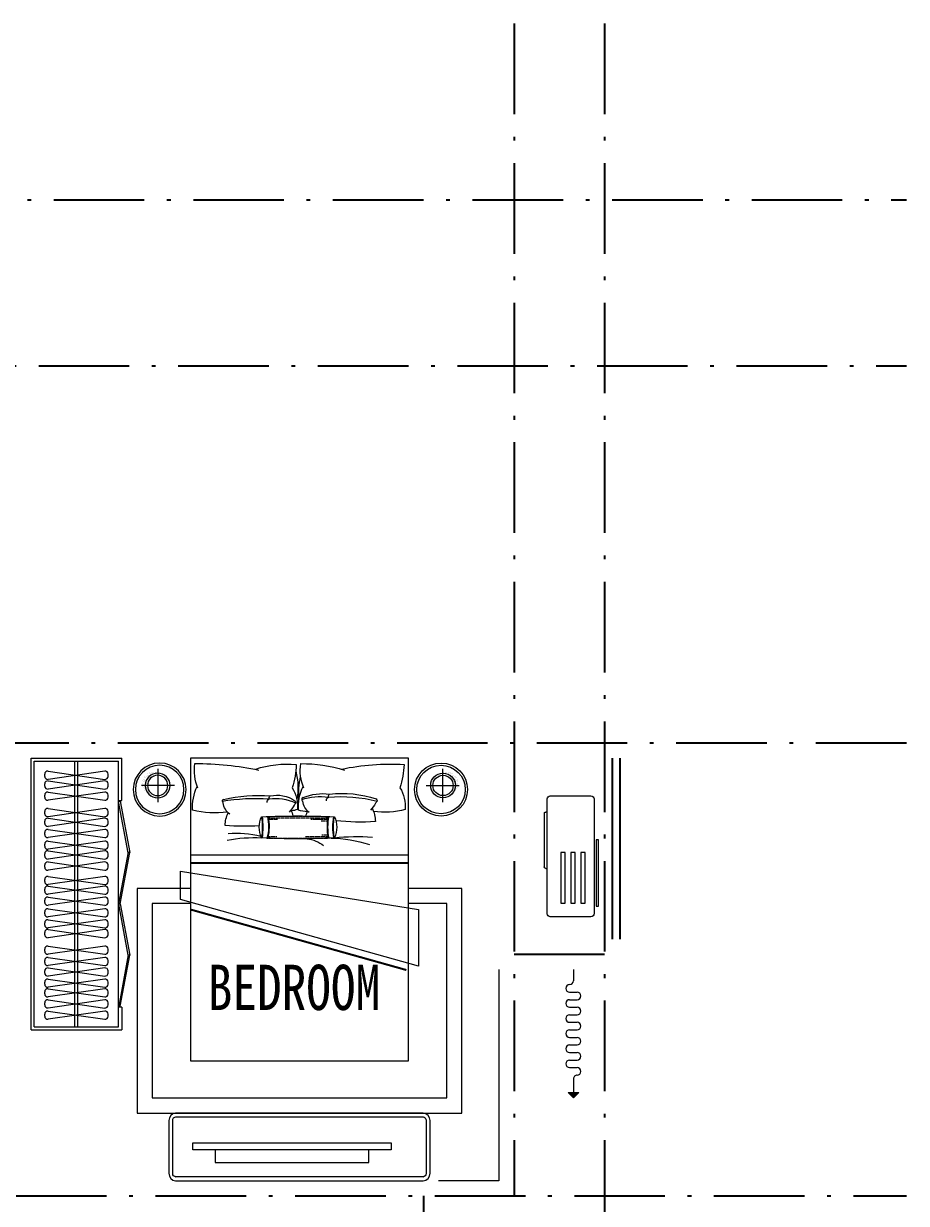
# Model space of a CAD drawing. Extents: x 164940 to 3842273, y 640355 to 1124023.
# Drawn here: x 3658767 to 3664617, y 1102627 to 1110446 of the extents above; entities that cross this region are included whole.
import ezdxf

# ---------------------------------------------------------------- set-up
doc = ezdxf.new("R2010")
doc.units = 0
doc.header["$LTSCALE"] = 1000
doc.header["$MEASUREMENT"] = 0
doc.linetypes.add('ACAD_ISO10W100', pattern=[18.5, 12, -3, 0.5, -3])
doc.linetypes.add('DOTE', pattern=[2.42, 2, -0.2, 0.02, -0.2])
for name, color, linetype, lineweight in [('-家具', 33, 'Continuous', 9), ('家具', 33, 'Continuous', 5), ('看线', 5, 'Continuous', 0)]:
    doc.layers.add(name, color=color, linetype=linetype, lineweight=lineweight)
doc.layers.add('-阳台栏杆', color=152, linetype='Continuous')
doc.layers.add('DOTE', color=1, linetype='DOTE')
doc.styles.add('-黑体', font='SIMHEI.TTF', dxfattribs={"width": 0.8})

# ---------------------------------------------------------------- blocks, each defined once
blk = doc.blocks.new('bed-03')
h = blk.add_hatch()
h.set_pattern_fill('DOTS', color=256, scale=157.35808, style=0)
h.set_pattern_definition([(360, (4699.224, 22464.162), (4.91744, 9.83488), [0, -9.83488])])
h.paths.add_polyline_path([(193.3, 1512.3, -0.023158), (197.9, 1538.3, 0.017447), (-182.8, 1538.1, -0.030336), (-176.8, 1500.1, -0.109684)])
h.paths.add_polyline_path([(-178.1, 1428.4, -0.021039), (-182.7, 1402.1, 0.024893), (200.7, 1402, -0.013485), (197.1, 1417, -0.065247)])
at = {"linetype": 'Continuous'}
blk.add_line((-685.8, 1295.4), (685.8, 1295.4), dxfattribs=at)
for points in [[(-685.8, 1905), (685.8, 1905), (685.8, 0), (-685.8, 0)], [(749.3, 1193.8), (-749.3, 952.5), (-749.3, 596.9), (749.3, 1016)]]:
    blk.add_lwpolyline(points, close=True, dxfattribs=at)
at = {"linetype": 'Continuous', "const_width": 12.7}
for points in [[(-685.8, 1244.6), (685.8, 1244.6)], [(685.8, 952.5), (-673.1, 571.5)]]:
    blk.add_lwpolyline(points, dxfattribs=at)
for centre, radius, start, end in [((-577.9, 291.4), 1576.8, 78.51563, 92.91885), ((-128, 1881.7), 530.4, 181.68246, 197.89123), ((-19.6, 991.8), 879.4, 89.26749, 107.49187), ((-518.6, 1679.5), 523, 21.50182, 21.52014), ((-291.2, 1827.2), 286.3, 337.28886, 8.83607), ((72.4, 1196.7), 671.5, 72.36508, 94.45682), ((550.4, 1881.7), 530.4, 181.68246, 197.89123), ((641.6, 21.3), 1850, 89.47797, 102.03621), ((375.6, 1827.2), 286.3, 337.28886, 8.83607), ((-518.6, 1679.5), 523, 356.00042, 12.19728), ((388.8, 1722), 379.2, 164.5703, 191.44523), ((-433, 1598.1), 233.4, 148.85812, 184.05816), ((-316.9, 1592.2), 324, 357.36898, 24.77774), ((245.4, 1598.1), 233.4, 148.85812, 184.05816), ((349.9, 1592.2), 324, 357.36898, 24.77774), ((-260.6, 727.3), 936.2, 85.18392, 104.06595), ((-269.2, 1008), 675.6, 83.20755, 108.38281), ((-144.9, 1376.3), 305.8, 66.56831, 98.36025), ((-213.4, 1658.6), 31.4, 2.78289, 33.25611), ((-131.5, 1271.1), 392.3, 72.55244, 97.40079), ((-192.9, 1640.1), 22.8, 354.43558, 61.56986), ((-127.8, 1648.9), 108.2, 307.60777, 352.44802), ((148.2, 1363.4), 288.9, 81.37225, 115.44969), ((141.6, 1474.1), 198.2, 77.55266, 124.26048), ((262.2, 741.5), 929.4, 76.61675, 94.81174), ((160.2, 1647.5), 31.4, 2.78289, 33.25611), ((280, 458.9), 1193.4, 80.01932, 94.24788), ((180.7, 1629), 22.8, 354.43558, 61.56986), ((-535.1, 2096.2), 531, 255.7481, 277.42838), ((-285.9, 1731.9), 222.6, 209.74359, 223.86493), ((-210.2, 1487.7), 269, 157.35479, 175.99448), ((-202.4, 1492.4), 169.7, 16.73764, 28.09111), ((-134.2, 2172.8), 611.9, 277.91946, 283.31982), ((143.3, 2096.2), 531, 255.7481, 259.99103), ((226.4, 1720.7), 222.6, 209.74359, 223.86493), ((302, 1476.6), 269, 157.35479, 166.0422), ((372.8, 1637.8), 108.2, 307.60777, 352.44802), ((298.3, 1481.3), 169.7, 359.93165, 28.09111), ((532.6, 2172.8), 611.9, 262.59536, 283.31982), ((-382.1, 2845.4), 1342.3, 265.87858, 276.54701), ((-81, 1470.4), 153.7, 154.46306, 205.54216), ((9.9, -3914.4), 5455.9, 87.58865, 92.41135), ((-613.7, 1470.4), 399.6, 350.4535, 9.55171), ((-613.7, 1470.4), 403.5, 350.4535, 9.55171), ((-493.1, 1470), 313.8, 347.54723, 12.52165), ((-493.1, 1470), 317.7, 347.54723, 12.52165), ((476.5, 1475.9), 285.5, 167.23113, 195.17647), ((476.5, 1475.9), 281.5, 167.23113, 195.17647), ((686, 1470.3), 455.4, 171.53777, 188.42299), ((686, 1470.3), 451.5, 171.53777, 188.42299), ((91.5, 1470.5), 162, 335.83547, 24.1253), ((-357.5, 205.3), 1206.7, 83.44339, 94.82037), ((395.3, 834), 600.1, 84.82231, 104.64378), ((341.1, 3294.3), 1817.6, 267.23363, 274.00158), ((-171.5, 490.7), 912.5, 91.59604, 107.13726), ((9.8, 5250.4), 3853.1, 266.5849, 273.4151), ((-29.3, 1206.9), 191.7, 95.57589, 129.53492), ((282.7, 411.7), 993.4, 79.97993, 92.50113)]:
    blk.add_arc(centre, radius, start, end)
for points in [[(-482.3, 1649.1), (-489.5, 1638.4), (-485.8, 1630.5), (-479.2, 1621.4)], [(-23.3, 1656.9), (-14.3, 1650.6), (-15.6, 1640.9), (-20.6, 1634.7)], [(30, 1637.9), (22.8, 1627.2), (26.4, 1619.3), (33.1, 1610.3)], [(477.4, 1645.7), (486.4, 1639.5), (485, 1629.8), (480.1, 1623.6)]]:
    blk.add_spline(points, degree=3)
blk = doc.blocks.new('nighttable-03')
at = {"color": 8}
for p, q in [((-1, 151), (-1, 151)), ((15, 151), (15, 151)), ((31, 151), (31, 151)), ((47, 151), (47, 151)), ((62, 151), (62, 151)), ((78, 151), (78, 151)), ((94, 151), (94, 151)), ((-57, 103), (-57, 103)), ((-49, 119), (-49, 119)), ((-33, 119), (-33, 119)), ((-25, 135), (-25, 135)), ((-17, 119), (-17, 119)), ((-9, 135), (-9, 135)), ((-1, 119), (-1, 119)), ((7, 135), (7, 135)), ((15, 119), (15, 119)), ((23, 135), (23, 135)), ((31, 119), (31, 119)), ((39, 135), (39, 135)), ((47, 119), (47, 119)), ((55, 135), (55, 135)), ((62, 119), (62, 119)), ((70, 135), (70, 135)), ((70, 103), (70, 103)), ((78, 119), (78, 119)), ((86, 135), (86, 135)), ((86, 103), (86, 103)), ((94, 119), (94, 119)), ((94, 87), (94, 87)), ((102, 135), (102, 135)), ((102, 103), (102, 103)), ((102, 71), (102, 71)), ((110, 119), (110, 119)), ((110, 87), (110, 87)), ((110, 56), (110, 56)), ((118, 135), (118, 135)), ((118, 103), (118, 103)), ((118, 71), (118, 71)), ((118, 40), (118, 40)), ((126, 119), (126, 119)), ((126, 87), (126, 87)), ((126, 56), (126, 56)), ((126, 24), (126, 24)), ((134, 103), (134, 103)), ((134, 71), (134, 71)), ((134, 40), (134, 40)), ((134, 8), (134, 8)), ((142, 87), (142, 87)), ((142, 56), (142, 56)), ((142, 24), (142, 24)), ((150, 103), (150, 103)), ((150, 71), (150, 71)), ((150, 40), (150, 40)), ((150, 8), (150, 8)), ((158, 87), (158, 87)), ((158, 56), (158, 56)), ((158, 24), (158, 24)), ((166, 71), (166, 71)), ((166, 40), (166, 40)), ((166, 8), (166, 8)), ((174, 56), (174, 56)), ((174, 24), (174, 24)), ((62, -103), (62, -103)), ((86, -87), (86, -87)), ((102, -87), (102, -87)), ((110, -71), (110, -71)), ((118, -56), (118, -56)), ((126, -8), (126, -8)), ((126, -40), (126, -40)), ((126, -71), (126, -71)), ((134, -24), (134, -24)), ((134, -56), (134, -56)), ((142, -8), (142, -8)), ((142, -40), (142, -40)), ((150, -24), (150, -24)), ((150, -56), (150, -56)), ((158, -8), (158, -8)), ((158, -40), (158, -40)), ((166, -24), (166, -24)), ((174, -8), (174, -8))]:
    blk.add_line(p, q, dxfattribs=at)
for p, q in [((0, -193), (0, 193)), ((-189, 0), (189, 0))]:
    blk.add_line(p, q)
for centre, radius in [((-19, -47), 305), ((4, 0), 142)]:
    blk.add_circle(centre, radius)
for centre, radius in [((-19, -47), 279), ((4, 0), 117)]:
    blk.add_circle(centre, radius, dxfattribs=at)
blk = doc.blocks.new('A$C4EB5717C')
at = {"layer": '家具', "color": 8}
for p, q in [((520.3, 110), (520.3, 120)), ((883.1, 100), (530.3, 100)), ((893.1, 120), (893.1, 110))]:
    blk.add_line(p, q, dxfattribs=at)
at = {"layer": '家具'}
blk.add_lwpolyline([(220, 120), (980, 120, 0.414214), (1000, 140), (1000, 410, 0.414214), (980, 430), (220, 430, 0.414214), (200, 410), (200, 140, 0.414214)], format="xyb", close=True, dxfattribs=at)
at = {"layer": '家具', "color": 8}
for points in [[(269.2, 459.1), (709, 459.1), (709, 444), (269.2, 444)], [(290.4, 371.5), (625.9, 371.5), (625.9, 342.6), (290.4, 342.6)], [(290.4, 305.7), (625.9, 305.7), (625.9, 276.8), (290.4, 276.8)], [(290.4, 239.9), (625.9, 239.9), (625.9, 211), (290.4, 211)]]:
    blk.add_lwpolyline(points, close=True, dxfattribs=at)
for centre, start, end in [((530.3, 110), 180, 270), ((883.1, 110), 270, 0)]:
    blk.add_arc(centre, 10, start, end, dxfattribs=at)
blk = doc.blocks.new('A$C50400A6F')
at = {"layer": '家具'}
blk.add_hatch(color=256, dxfattribs=at).paths.add_polyline_path([(814.6, 14.6), (814.6, 85.4), (850, 50)])
for p, q in [((850, 50), (814.6, 85.4)), ((814.6, 14.6), (814.6, 85.4)), ((0, 50), (75, 50)), ((100, 25), (100, 25)), ((150, 25), (150, 75)), ((200, 25), (200, 75)), ((250, 25), (250, 75)), ((300, 25), (300, 75)), ((350, 25), (350, 75)), ((400, 25), (400, 75)), ((450, 25), (450, 75)), ((500, 25), (500, 75)), ((550, 25), (550, 75)), ((600, 25), (600, 75)), ((650, 25), (650, 75)), ((700, 75), (700, 75)), ((725, 50), (814.6, 50)), ((850, 50), (814.6, 14.6))]:
    blk.add_line(p, q, dxfattribs=at)
for centre, start, end in [((175, 75), 0, 180), ((275, 75), 0, 180), ((375, 75), 0, 180), ((475, 75), 0, 180), ((575, 75), 0, 180), ((675, 75), 0, 180), ((75, 25), 0, 90), ((125, 25), 180, 0), ((225, 25), 180, 0), ((325, 25), 180, 0), ((425, 25), 180, 0), ((525, 25), 180, 0), ((625, 25), 180, 0), ((725, 75), 180, 270)]:
    blk.add_arc(centre, 25, start, end, dxfattribs=at)
blk = doc.blocks.new('A$C3F2D231D')
at = {"layer": '家具', "rotation": 180}
blk.add_blockref('A$C50400A6F', (2046.1, 202), dxfattribs=at)
blk = doc.blocks.new('A$C1D226055')
blk.add_lwpolyline([(424.2, 1730.1, -0.395939), (473.6, 1685.7), (473.6, 44.5, -0.395939), (424.2, 0), (74.4, 0, -0.395939), (25, 44.5), (25, 1685.7, -0.395939), (74.4, 1730.1)], format="xyb", close=True)
at = {"color": 8}
for points in [[(50, 1685.7), (50, 44.5)], [(426.2, 1705.1), (72.4, 1705.1)], [(448.6, 44.5), (448.6, 1685.7)], [(72.4, 25), (426.2, 25)]]:
    blk.add_lwpolyline(points, dxfattribs=at)
for points in [[(269.6, 1572.1), (221.9, 1572.1), (221.9, 258.1), (269.6, 258.1)], [(269.6, 1423.7), (352.7, 1423.7), (352.7, 406.4), (269.6, 406.4)]]:
    blk.add_lwpolyline(points, close=True)
for centre, start, end in [((73.4, 1681.6), 91.18926, 175.21289), ((425.2, 1681.6), 4.78711, 88.81074), ((73.4, 48.5), 184.78711, 268.81074), ((425.2, 48.5), 271.18926, 355.21289)]:
    blk.add_arc(centre, 23.6, start, end, dxfattribs=at)

msp = doc.modelspace()

# ---------------------------------------------------------------- linework, layer by layer
at = {"layer": '-家具'}
for p, q in [((3658817.3, 1103777.3), (3658817.3, 1105577.3)), ((3658817.3, 1105577.3), (3659397.3, 1105577.3)), ((3658837.3, 1103797.3), (3658837.3, 1105557.3)), ((3658837.3, 1105557.3), (3659397.3, 1105557.3)), ((3659107.3, 1103797.3), (3659107.3, 1105557.3)), ((3659127.3, 1103797.3), (3659127.3, 1105557.3)), ((3659397.3, 1105577.3), (3659417.3, 1105577.3)), ((3659397.3, 1103797.3), (3659397.3, 1105557.3)), ((3659417.3, 1105297.3), (3659417.3, 1105577.3)), ((3659304.7, 1105491.5), (3658930, 1105437.5)), ((3658930, 1105491.5), (3659304.7, 1105437.5)), ((3658907.3, 1105457.3), (3658907.3, 1105471.6)), ((3658907.3, 1105392.9), (3658907.3, 1105407.3)), ((3659304.7, 1105427.1), (3658930, 1105373.1)), ((3658930, 1105427.1), (3659304.7, 1105373.1)), ((3659327.3, 1105457.3), (3659327.3, 1105471.6)), ((3659327.3, 1105392.9), (3659327.3, 1105407.3)), ((3658907.3, 1105319.3), (3658907.3, 1105333.7)), ((3659304.7, 1105353.5), (3658930, 1105299.5)), ((3658930, 1105353.5), (3659304.7, 1105299.5)), ((3659327.3, 1105319.3), (3659327.3, 1105333.7)), ((3659304.7, 1105244.1), (3658930, 1105190.1)), ((3658930, 1105244.1), (3659304.7, 1105190.1)), ((3659397.3, 1105297.3), (3659417.3, 1105297.3)), ((3658907.3, 1105210), (3658907.3, 1105224.3)), ((3659304.7, 1105179.7), (3658930, 1105125.8)), ((3658930, 1105179.7), (3659304.7, 1105125.8)), ((3659327.3, 1105210), (3659327.3, 1105224.3)), ((3658907.3, 1105145.6), (3658907.3, 1105159.9)), ((3658907.3, 1105072), (3658907.3, 1105086.3)), ((3659304.7, 1105106.1), (3658930, 1105052.2)), ((3658930, 1105106.1), (3659304.7, 1105052.2)), ((3659327.3, 1105145.6), (3659327.3, 1105159.9)), ((3659327.3, 1105072), (3659327.3, 1105086.3)), ((3658907.3, 1104993.7), (3658907.3, 1105008)), ((3659304.7, 1105027.8), (3658930, 1104973.8)), ((3658930, 1105027.8), (3659304.7, 1104973.8)), ((3659327.3, 1104993.7), (3659327.3, 1105008)), ((3658907.3, 1104929.3), (3658907.3, 1104943.6)), ((3659304.7, 1104963.4), (3658930, 1104909.5)), ((3658930, 1104963.4), (3659304.7, 1104909.5)), ((3659327.3, 1104929.3), (3659327.3, 1104943.6)), ((3658907.3, 1104855.7), (3658907.3, 1104870)), ((3659304.7, 1104889.8), (3658930, 1104835.9)), ((3658930, 1104889.8), (3659304.7, 1104835.9)), ((3659327.3, 1104855.7), (3659327.3, 1104870)), ((3658907.3, 1104760.4), (3658907.3, 1104774.7)), ((3659304.7, 1104794.6), (3658930, 1104740.6)), ((3658930, 1104794.6), (3659304.7, 1104740.6)), ((3659327.3, 1104760.4), (3659327.3, 1104774.7)), ((3658907.3, 1104696), (3658907.3, 1104710.3)), ((3659304.7, 1104730.2), (3658930, 1104676.2)), ((3658930, 1104730.2), (3659304.7, 1104676.2)), ((3659327.3, 1104696), (3659327.3, 1104710.3)), ((3658907.3, 1104622.4), (3658907.3, 1104636.8)), ((3659304.7, 1104656.6), (3658930, 1104602.6)), ((3658930, 1104656.6), (3659304.7, 1104602.6)), ((3659327.3, 1104622.4), (3659327.3, 1104636.8)), ((3658907.3, 1104545.8), (3658907.3, 1104560.1)), ((3659304.7, 1104580), (3658930, 1104526)), ((3658930, 1104580), (3659304.7, 1104526)), ((3659327.3, 1104545.8), (3659327.3, 1104560.1)), ((3658907.3, 1104472.2), (3658907.3, 1104486.5)), ((3659304.7, 1104506.4), (3658930, 1104452.4)), ((3658930, 1104506.4), (3659304.7, 1104452.4)), ((3659327.3, 1104472.2), (3659327.3, 1104486.5)), ((3658907.3, 1104407.8), (3658907.3, 1104422.2)), ((3659304.7, 1104442), (3658930, 1104388)), ((3658930, 1104442), (3659304.7, 1104388)), ((3659327.3, 1104407.8), (3659327.3, 1104422.2)), ((3658907.3, 1104297.8), (3658907.3, 1104312.1)), ((3659304.7, 1104331.9), (3658930, 1104278)), ((3658930, 1104331.9), (3659304.7, 1104278)), ((3659327.3, 1104297.8), (3659327.3, 1104312.1)), ((3658907.3, 1104223.4), (3658907.3, 1104237.8)), ((3659304.7, 1104257.6), (3658930, 1104203.6)), ((3658930, 1104257.6), (3659304.7, 1104203.6)), ((3659327.3, 1104223.4), (3659327.3, 1104237.8)), ((3658907.3, 1104153.6), (3658907.3, 1104167.9)), ((3659304.7, 1104187.8), (3658930, 1104133.8)), ((3658930, 1104187.8), (3659304.7, 1104133.8)), ((3659327.3, 1104153.6), (3659327.3, 1104167.9)), ((3658907.3, 1104080), (3658907.3, 1104094.4)), ((3659304.7, 1104114.2), (3658930, 1104060.2)), ((3658930, 1104114.2), (3659304.7, 1104060.2)), ((3659327.3, 1104080), (3659327.3, 1104094.4)), ((3658907.3, 1104015.6), (3658907.3, 1104030)), ((3659304.7, 1104049.8), (3658930, 1103995.8)), ((3658930, 1104049.8), (3659304.7, 1103995.8)), ((3659327.3, 1104015.6), (3659327.3, 1104030)), ((3658907.3, 1103942.1), (3658907.3, 1103956.4)), ((3659304.7, 1103976.2), (3658930, 1103922.2)), ((3658930, 1103976.2), (3659304.7, 1103922.2)), ((3659327.3, 1103942.1), (3659327.3, 1103956.4)), ((3659417.3, 1103927.3), (3659397.3, 1103927.3)), ((3659417.3, 1103927.3), (3659417.3, 1103777.3)), ((3658907.3, 1103867.7), (3658907.3, 1103882)), ((3659304.7, 1103901.8), (3658930, 1103847.9)), ((3658930, 1103901.8), (3659304.7, 1103847.9)), ((3659327.3, 1103867.7), (3659327.3, 1103882)), ((3658817.3, 1103777.3), (3659417.3, 1103777.3)), ((3658837.3, 1103797.3), (3659397.3, 1103797.3))]:
    msp.add_line(p, q, dxfattribs=at)
for points in [[(3659407.2, 1105293.3), (3659470.3, 1104953.3), (3659460.5, 1104951.4), (3659397.3, 1105291.4)], [(3659407.2, 1104613.3), (3659470.3, 1104953.3), (3659460.5, 1104955.1), (3659397.3, 1104615.1)], [(3659407.3, 1104613.3), (3659470.5, 1104273.3), (3659460.6, 1104271.4), (3659397.5, 1104611.4)], [(3659407.3, 1103933.3), (3659470.5, 1104273.3), (3659460.6, 1104275.1), (3659397.5, 1103935.1)]]:
    msp.add_lwpolyline(points, close=True, dxfattribs=at)
for points in [[(3659873.7, 1104715.2), (3659519, 1104715.2), (3659519, 1103225.9), (3661672.1, 1103225.9), (3661672.1, 1104715.2), (3661317.3, 1104715.2)], [(3659873.7, 1104615.2), (3659619, 1104615.2), (3659619, 1103325.9), (3661572.1, 1103325.9), (3661572.1, 1104615.2), (3661317.3, 1104615.2)]]:
    msp.add_lwpolyline(points, dxfattribs=at)
for centre, start, end in [((3658927.3, 1105471.6), 82.40536, 180), ((3659307.3, 1105471.6), 0, 97.59464), ((3658927.3, 1105457.3), 180, 277.59464), ((3658927.3, 1105407.3), 82.40536, 180), ((3659307.3, 1105457.3), 262.40536, 0), ((3659307.3, 1105407.3), 0, 97.59464), ((3658927.3, 1105392.9), 180, 277.59464), ((3658927.3, 1105333.7), 82.40536, 180), ((3658927.3, 1105319.3), 180, 277.59464), ((3659307.3, 1105392.9), 262.40536, 0), ((3659307.3, 1105333.7), 0, 97.59464), ((3659307.3, 1105319.3), 262.40536, 0), ((3658927.3, 1105224.3), 82.40536, 180), ((3659307.3, 1105224.3), 0, 97.59464), ((3658927.3, 1105210), 180, 277.59464), ((3658927.3, 1105159.9), 82.40536, 180), ((3659307.3, 1105210), 262.40536, 0), ((3659307.3, 1105159.9), 0, 97.59464), ((3658927.3, 1105145.6), 180, 277.59464), ((3658927.3, 1105086.3), 82.40536, 180), ((3659307.3, 1105145.6), 262.40536, 0), ((3659307.3, 1105086.3), 0, 97.59464), ((3658927.3, 1105072), 180, 277.59464), ((3658927.3, 1105008), 82.40536, 180), ((3659307.3, 1105072), 262.40536, 0), ((3659307.3, 1105008), 0, 97.59464), ((3658927.3, 1104993.7), 180, 277.59464), ((3658927.3, 1104943.6), 82.40536, 180), ((3658927.3, 1104929.3), 180, 277.59464), ((3659307.3, 1104993.7), 262.40536, 0), ((3659307.3, 1104943.6), 0, 97.59464), ((3659307.3, 1104929.3), 262.40536, 0), ((3658927.3, 1104870), 82.40536, 180), ((3658927.3, 1104855.7), 180, 277.59464), ((3659307.3, 1104870), 0, 97.59464), ((3659307.3, 1104855.7), 262.40536, 0), ((3658927.3, 1104774.7), 82.40536, 180), ((3659307.3, 1104774.7), 0, 97.59464), ((3658927.3, 1104760.4), 180, 277.59464), ((3658927.3, 1104710.3), 82.40536, 180), ((3658927.3, 1104696), 180, 277.59464), ((3659307.3, 1104760.4), 262.40536, 0), ((3659307.3, 1104710.3), 0, 97.59464), ((3659307.3, 1104696), 262.40536, 0), ((3658927.3, 1104636.8), 82.40536, 180), ((3658927.3, 1104622.4), 180, 277.59464), ((3659307.3, 1104636.8), 0, 97.59464), ((3659307.3, 1104622.4), 262.40536, 0), ((3658927.3, 1104560.1), 82.40536, 180), ((3658927.3, 1104545.8), 180, 277.59464), ((3659307.3, 1104560.1), 0, 97.59464), ((3659307.3, 1104545.8), 262.40536, 0), ((3658927.3, 1104486.5), 82.40536, 180), ((3658927.3, 1104472.2), 180, 277.59464), ((3659307.3, 1104486.5), 0, 97.59464), ((3659307.3, 1104472.2), 262.40536, 0), ((3658927.3, 1104422.2), 82.40536, 180), ((3658927.3, 1104407.8), 180, 277.59464), ((3659307.3, 1104422.2), 0, 97.59464), ((3659307.3, 1104407.8), 262.40536, 0), ((3658927.3, 1104312.1), 82.40536, 180), ((3659307.3, 1104312.1), 0, 97.59464), ((3658927.3, 1104297.8), 180, 277.59464), ((3658927.3, 1104237.8), 82.40536, 180), ((3658927.3, 1104223.4), 180, 277.59464), ((3659307.3, 1104297.8), 262.40536, 0), ((3659307.3, 1104237.8), 0, 97.59464), ((3659307.3, 1104223.4), 262.40536, 0), ((3658927.3, 1104167.9), 82.40536, 180), ((3658927.3, 1104153.6), 180, 277.59464), ((3659307.3, 1104167.9), 0, 97.59464), ((3659307.3, 1104153.6), 262.40536, 0), ((3658927.3, 1104094.4), 82.40536, 180), ((3658927.3, 1104080), 180, 277.59464), ((3659307.3, 1104094.4), 0, 97.59464), ((3659307.3, 1104080), 262.40536, 0), ((3658927.3, 1104030), 82.40536, 180), ((3658927.3, 1104015.6), 180, 277.59464), ((3659307.3, 1104030), 0, 97.59464), ((3659307.3, 1104015.6), 262.40536, 0), ((3658927.3, 1103956.4), 82.40536, 180), ((3658927.3, 1103942.1), 180, 277.59464), ((3659307.3, 1103956.4), 0, 97.59464), ((3659307.3, 1103942.1), 262.40536, 0), ((3658927.3, 1103882), 82.40536, 180), ((3658927.3, 1103867.7), 180, 277.59464), ((3659307.3, 1103882), 0, 97.59464), ((3659307.3, 1103867.7), 262.40536, 0)]:
    msp.add_arc(centre, 20, start, end, dxfattribs=at)
at = {"layer": '-阳台栏杆'}
for p, q in [((3662667.3, 1105577.3), (3662667.3, 1104377.3)), ((3662667.3, 1105577.3), (3662667.3, 1104377.3)), ((3662717.3, 1105577.3), (3662717.3, 1104377.3)), ((3662717.3, 1105577.3), (3662717.3, 1104377.3))]:
    msp.add_line(p, q, dxfattribs=at)
at = {"layer": 'DOTE', "linetype": 'ACAD_ISO10W100', "ltscale": 0.05}
for p, q in [((3662017.3, 1110445.9), (3662017.3, 1102677.3)), ((3662617.3, 1110445.9), (3662617.3, 1094276.8)), ((3634917.3, 1109277.3), (3664617.3, 1109277.3)), ((3653317.3, 1108177.3), (3664617.3, 1108177.3)), ((3664617.3, 1105677.3), (3653317.3, 1105677.3)), ((3662617.3, 1104277.3), (3662017.3, 1104277.3)), ((3658717.3, 1102677.3), (3664617.3, 1102677.3)), ((3661417.3, 1102677.3), (3661417.3, 1094276.8))]:
    msp.add_line(p, q, dxfattribs=at)
at = {"layer": '看线'}
msp.add_lwpolyline([(3661917.3, 1104177.3), (3661917.3, 1102777.3), (3661517.3, 1102777.3)], dxfattribs=at)

# ---------------------------------------------------------------- block references
at = {"layer": '-家具', "extrusion": (0, 0, -1), "xscale": 1.052493438124657, "yscale": 1.052493438357487, "zscale": -1.052493438320218}
msp.add_blockref('bed-03', (-3660595.5, 1103572.3), dxfattribs=at)
at = {"layer": '-家具', "yscale": 0.5760000000009313, "zscale": 0.5760000000000002}
for p, xscale in [((3659658.1, 1105397), -0.575999999884516), ((3661544.4, 1105397), 0.575999999884516)]:
    msp.add_blockref('nighttable-03', p, dxfattribs=dict(at, xscale=xscale))
at = {"layer": '-家具', "xscale": -1}
for name, p, rotation in [('A$C4EB5717C', (3662117.3, 1104327.3), 270), ('A$C1D226055', (3661460.6, 1103250.9), 90)]:
    msp.add_blockref(name, p, dxfattribs=dict(at, rotation=rotation))
at = {"layer": '-家具', "rotation": 90}
msp.add_blockref('A$C3F2D231D', (3662562.7, 1102131.2), dxfattribs=at)

# ---------------------------------------------------------------- texts
at = {"style": '-黑体', "width": 0.8}
msp.add_text('BEDROOM', height=300, rotation=360, dxfattribs=at).set_placement((3659987.4, 1103908.8))

doc.saveas('drawing.dxf')
